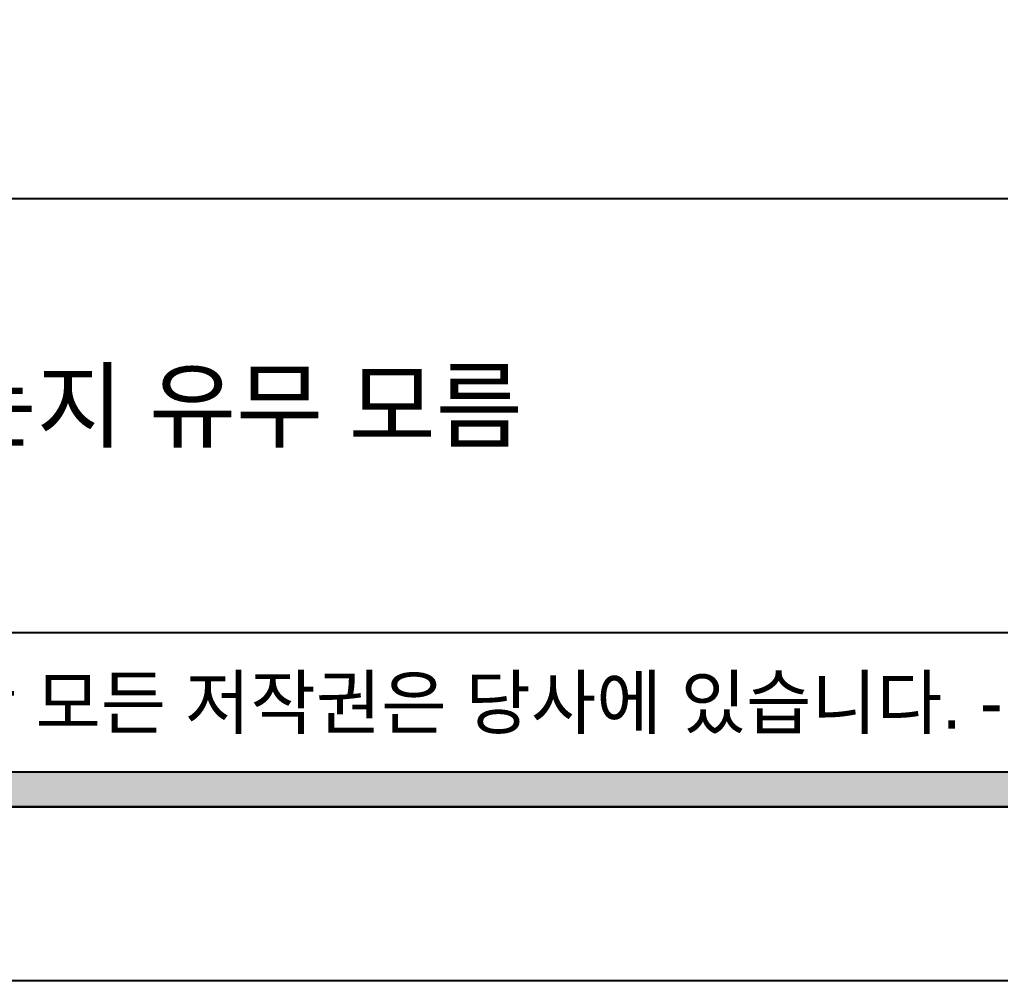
# Model space of a CAD drawing. Header units: millimetres. Extents: x -551172 to 232469, y -3435 to 261611.
# Drawn here: x 37479 to 38890, y 98553 to 99936 of the extents above; entities that cross this region are included whole.
import ezdxf
from ezdxf.enums import TextEntityAlignment as Align

# ---------------------------------------------------------------- set-up
doc = ezdxf.new("R2010")
doc.units = ezdxf.units.MM
doc.header["$LTSCALE"] = 10
doc.layers.get('DEFPOINTS').update_dxf_attribs({"color": 248})
for name, color, linetype in [('0-ELC TEXT', 7, 'Continuous'), ('F-SYM', 7, 'Continuous'), ('FORM(YOURNAME)-11', 1, 'Continuous')]:
    doc.layers.add(name, color=color, linetype=linetype)
doc.styles.add('YOURNAME', font='HY울릉도M.TTF')
doc.styles.add('코레일둥고', font='Korail_Round_Gothic_Medium.ttf')

# ---------------------------------------------------------------- blocks, each defined once
blk = doc.blocks.new('FORM-PLAN')
at = {"layer": 'FORM(YOURNAME)-11'}
h = blk.add_hatch(color=256, dxfattribs=at)
h.dxf.hatch_style = 1
h.paths.add_polyline_path([(-71444.2, 55115.2), (10555.8, 55115.2), (10555.8, 54915.2), (-71444.2, 54915.2)])
h.paths.add_polyline_path([(-71444.2, -2084.8), (10555.8, -2084.8), (10555.8, -2284.8), (-71444.2, -2284.8)])
at = {"layer": 'DEFPOINTS', "color": 158}
blk.add_line((1345.8, -1284.8), (-71444.2, -1284.8), dxfattribs=at)
for points in [[(-71444.2, -2284.8), (10555.8, -2284.8), (10555.8, 55115.2), (-71444.2, 55115.2)], [(-69444.2, 53115.2), (-64.2, 53115.2), (-64.2, 1215.2), (-69444.2, 1215.2)]]:
    blk.add_lwpolyline(points, close=True, dxfattribs=at)
at = {"layer": 'FORM(YOURNAME)-11', "color": 250}
blk.add_lwpolyline([(-72444.2, -3284.8), (11555.8, -3284.8), (11555.8, 56115.2), (-72444.2, 56115.2)], close=True, dxfattribs=at)
at = {"layer": 'FORM(YOURNAME)-11'}
blk.add_lwpolyline([(-71444.2, -2084.8), (10555.8, -2084.8), (10555.8, -2284.8), (-71444.2, -2284.8)], close=True, dxfattribs=at)
at = {"layer": 'FORM(YOURNAME)-11', "color": 1, "style": 'YOURNAME'}
blk.add_text("- 본 도서는 어떠한 경우에도 무단으로 도용할 수 없으며 도용시 '지적재산권' 보호에 관한 법률에 의거, 법적 분쟁이 발생합니다.  또한 본 도서에 관한 모든 저작권은 당사에 있습니다. -", height=300, dxfattribs=at).set_placement((-32989.5, -1684.8), align=Align.MIDDLE_CENTER)
at = {"layer": 'FORM(YOURNAME)-11', "color": 3, "style": 'YOURNAME'}
for tag, height, p in [('1', 450.5, (9905.3, 18187.7)), ('2', 450.5, (9905.3, 17544.1)), ('3', 450.5, (9905.3, 16257)), ('4', 450.5, (9905.3, 14326.3)), ('5', 514.9, (9905.3, 12009.4)), ('6', 514.9, (9905.3, 9756.9)), ('7', 514.9, (9905.3, 7504.4)), ('8', 514.9, (9905.3, 5251.9)), ('9', 514.9, (9905.3, 2999.4)), ('10', 514.9, (5655, 811.3)), ('11', 514.9, (9905.3, 746.9)), ('12', 514.9, (5655, -1441.2)), ('13', 514.9, (9905.3, -1441.2))]:
    blk.add_attdef(tag, text='', height=height, dxfattribs=at).set_placement(p, align=Align.MIDDLE_RIGHT)

msp = doc.modelspace()

# ---------------------------------------------------------------- block references
at = {"layer": 'F-SYM', "xscale": 0.2500000000000001, "yscale": 0.2500000000000001, "zscale": 0.2500000000000001}
msp.add_blockref('FORM-PLAN', (43339.9, 99374), dxfattribs=at)

# ---------------------------------------------------------------- texts
at = {"layer": '0-ELC TEXT', "color": 240, "true_color": 0xed1f24, "style": '코레일둥고'}
msp.add_text('※ 주방베란다 벽에 타일 붙어있는지 유무 모름', height=100, dxfattribs=at).set_placement((35590, 99330))

doc.saveas('drawing.dxf')
